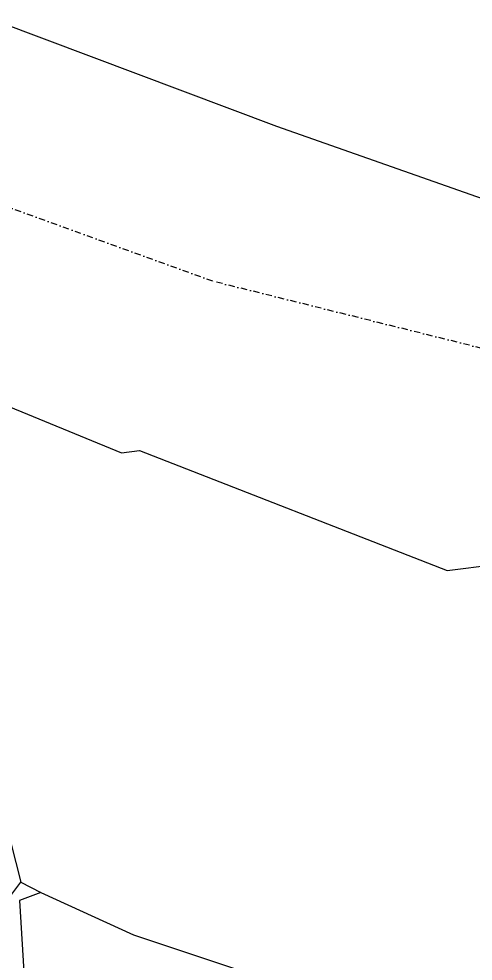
# Model space of a CAD drawing. Header units: metres. Extents: x 276552 to 278749, y 2059817 to 2062422.
# Drawn here: x 277284 to 277644, y 2061507 to 2062255 of the extents above; entities that cross this region are included whole.
import ezdxf

# ---------------------------------------------------------------- set-up
doc = ezdxf.new("R2010")
doc.units = ezdxf.units.M
doc.linetypes.add('DASHDOT', pattern=[1, 0.5, -0.25, 0, -0.25])
for name, color, linetype in [('OFF', 1, 'Continuous'), ('POLY_PARCEL', 6, 'Continuous'), ('POLY_ROAD', 30, 'Continuous'), ('POLY_WATER', 4, 'Continuous'), ('V_BOUND_STREAM_LINE', 7, 'DASHDOT')]:
    doc.layers.add(name, color=color, linetype=linetype)

msp = doc.modelspace()

# ---------------------------------------------------------------- linework, layer by layer
at = {"layer": 'OFF'}
msp.add_line((277285.52, 2061570.17), (277301.36, 2061561.81), dxfattribs=at)
at = {"layer": 'POLY_PARCEL'}
for p, q in [((277273.69, 2061616.95), (277285.52, 2061570.17)), ((277301.36, 2061561.81), (277374.97, 2061528.28)), ((277374.97, 2061528.28), (277454.09, 2061501.88))]:
    msp.add_line(p, q, dxfattribs=at)
at = {"layer": 'POLY_ROAD'}
for p, q in [((277267.7, 2061546.74), (277285.52, 2061570.17)), ((277301.36, 2061561.81), (277284.58, 2061555.64)), ((277284.58, 2061555.64), (277289.17, 2061480))]:
    msp.add_line(p, q, dxfattribs=at)
at = {"layer": 'POLY_WATER'}
for p, q in [((277488.46, 2062169.41), (277261.09, 2062254.78)), ((277788.23, 2062063.93), (277488.46, 2062169.41)), ((277242.15, 2061961.16), (277365.31, 2061910.69)), ((277365.31, 2061910.69), (277379.71, 2061912.4)), ((277379.71, 2061912.4), (277623.62, 2061817.39)), ((277623.62, 2061817.39), (277857.61, 2061846.15))]:
    msp.add_line(p, q, dxfattribs=at)
at = {"layer": 'V_BOUND_STREAM_LINE', "ltscale": 10}
for p, q in [((277437.7, 2062046.75), (276927.26, 2062231.42)), ((277945.24, 2061920.14), (277437.7, 2062046.75))]:
    msp.add_line(p, q, dxfattribs=at)

doc.saveas('drawing.dxf')
